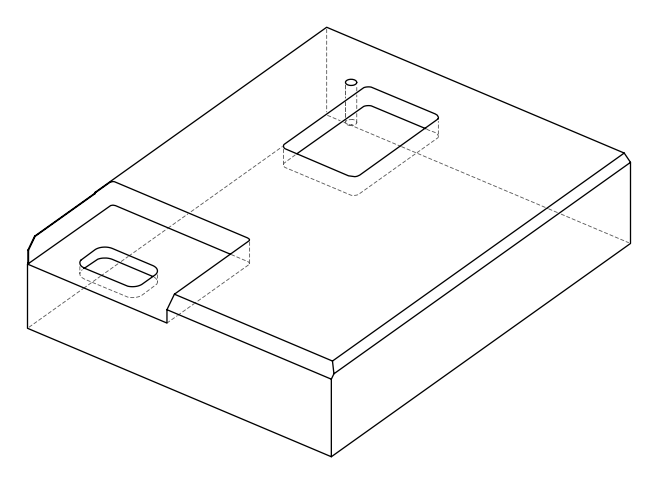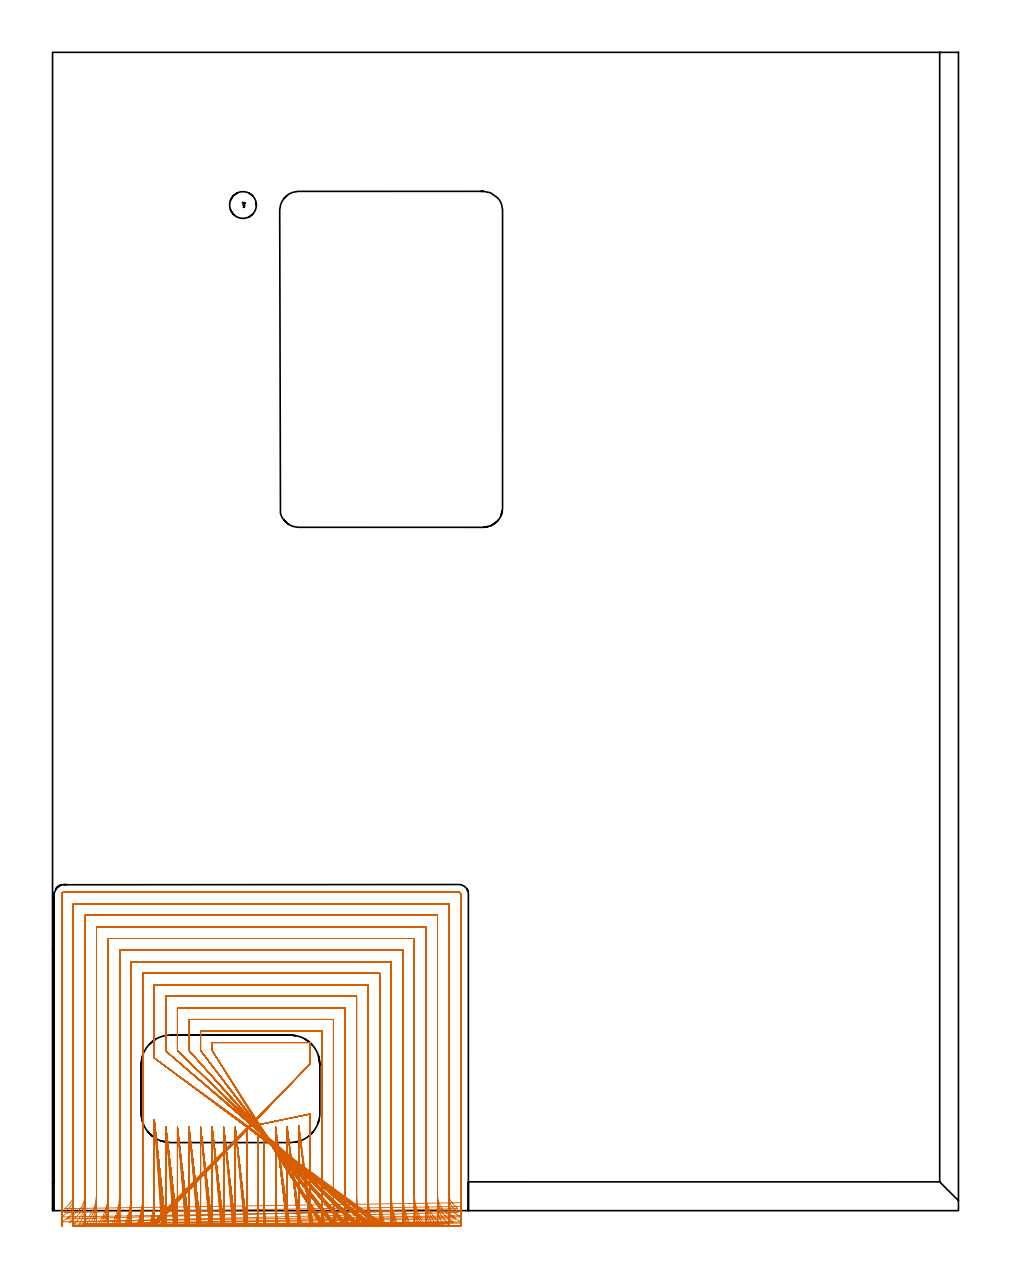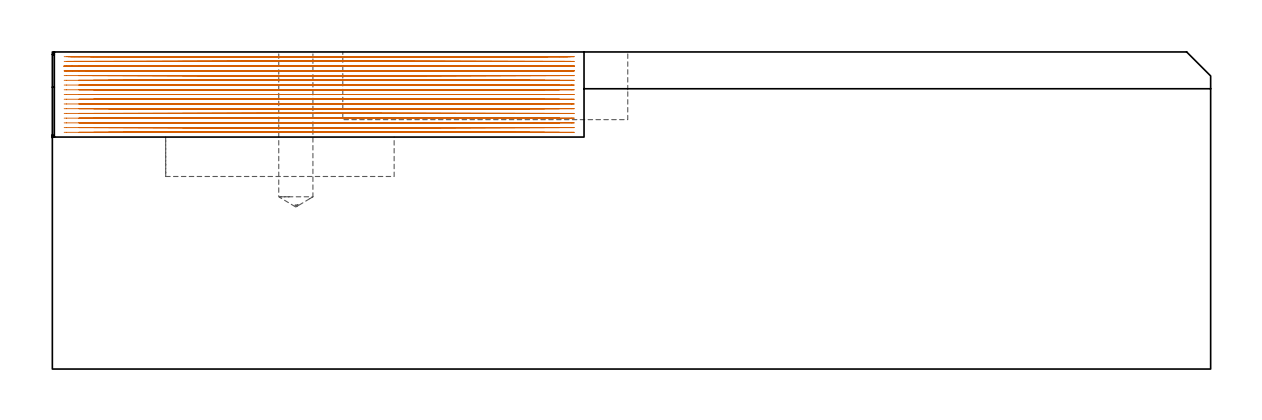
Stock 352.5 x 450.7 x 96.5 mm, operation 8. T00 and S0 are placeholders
(PLAN: 8 operations, 5 tool changes, 295.1 min)
(1 SPOT_DRILL | STEP1POCKET | NXT0321_9005460120000 | 0.03 min | 1 mm3)
(2 DRILL_BLIND_HOLE_INTO_CENTER | STEP1POCKET | UGT0301_217 | 0.2 min | 3812 mm3)
(3 AREA_MILL | FG_CHAMFER_SURFACE | UGT0205_001 | 0.26 min | 433 mm3)
(4 AREA_MILL_1 | FG_CHAMFER_SURFACE_1 | UGT0205_001 | 10.84 min | 11989 mm3)
(5 AREA_MILL_2 | FG_CHAMFER_SURFACE_2 | UGT0205_001 | 6.3 min | 12138 mm3)
(6 MILL_RECTANGULAR_POCKET | POCKET_RECTANGULAR_STRAIGHT | UGT0201_132 | Follow Part, ap 3.5, ae 75% | 13.13 min | 232491 mm3)
(7 MILL_RECTANGULAR_POCKET_1 | POCKET_RECTANGULAR_STRAIGHT_1 | UGT0201_105 | Follow Part, ap 5.5, ae 75% | 2.82 min | 105879 mm3)
(8 MILL_SLOT | SLOT_PARTIAL_RECTANGULAR | NXT0201_008 | Follow Part, ap 1.5, ae 75% | 261.54 min | 456608 mm3)
(TOOL NXT0321_9005460120000 | NC Spot Drill, 142deg, 12mm, Carbide, Uncoated | D12 PA142 FL30 Z2)
(TOOL UGT0301_217 | Twist Drill 10.4 mm | D10.4 PA118 FL82 Z2)
(TOOL UGT0205_001 | Chamfer Mill 20 x 3 x 45 deg. | D20 FL50 Z2)
(TOOL UGT0201_132 | Carbide End Mill 14.0 | D14 FL30 Z4)
(TOOL UGT0201_105 | End Mill 22 mm | D22 FL25 Z2)
(TOOL NXT0201_008 | ENDMILL 6mm [2P460-0600-NA 1630] | D6 FL26 Z6)
(OP 8 MILL_SLOT, part 1 of 2)
G17 G21 G94 G90
T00 M6
G54
G17 G0 G90 X83.196 Y-5.979 S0 M3
G43 Z106.5 H1
Z95.061
G94 G1 X82.84 Y-3. F250.
G2 X82.3 Y6.076 R76.5 F500.
G1 Y29.5
X80.1
Y6.073
G2 X79.56 Y-3. R76.5
G1 X79.204 Y-5.979 F250.
X87.753 Y-5.976
X87.374 Y-3.
G2 X86.8 Y6.076 R72. F500.
G1 Y29.5
Y32.5 F250.
X92.316 Y-5.973 F500.
X91.913 Y-3. F250.
G2 X91.3 Y6.076 R67.5 F500.
G1 Y29.5
Y32.5 F250.
G0 Z106.5
X96.889 Y-5.969
Z95.061
G1 X96.457 Y-3.
G2 X95.8 Y6.076 R63. F500.
G1 Y30.16
Y33.16 F250.
G0 Z106.5
X101.474 Y-5.964
Z95.061
G1 X101.008 Y-3.
G2 X100.3 Y6.076 R58.5 F500.
G1 Y34.609
Y37.609 F250.
X75.6 Y32.5 F500.
Y29.5 F250.
Y6.073 F500.
G2 X75.026 Y-3. R72.
G1 X74.648 Y-5.976 F250.
X71.1 Y32.5 F500.
Y29.5 F250.
Y6.073 F500.
G2 X70.488 Y-3. R67.5
G1 X70.084 Y-5.973 F250.
X66.6 Y32.5 F500.
Y29.5 F250.
Y6.073 F500.
G2 X65.943 Y-3. R63.
G1 X65.511 Y-5.969 F250.
X62.1 Y32.5 F500.
Y29.5 F250.
Y6.073 F500.
G2 X61.392 Y-3. R58.5
G1 X60.927 Y-5.964 F250.
X57.6 Y32.5 F500.
Y29.5 F250.
Y6.073 F500.
G2 X56.832 Y-3. R54.
G1 X56.328 Y-5.957 F250.
X53.1 Y32.5 F500.
Y29.5 F250.
Y6.073 F500.
G2 X52.261 Y-3. R49.5
G1 X51.712 Y-5.949 F250.
X48.6 Y32.5 F500.
Y29.5 F250.
Y6.073 F500.
G2 X47.676 Y-3. R45.
G1 X47.071 Y-5.938 F250.
X44.1 Y32.716 F500.
Y29.716 F250.
Y6.073 F500.
G2 X43.071 Y-3. R40.5
G1 X42.399 Y-5.924 F250.
X39.6 Y35.402 F500.
Y32.402 F250.
Y6.073 F500.
G2 X38.438 Y-3. R36.
G1 X37.682 Y-5.903 F250.
X100.3 Y57.198 F500.
Y60.198 F250.
Y65.4 F500.
X62.1
Y65.3
Y62.3 F250.
X106.072 Y-5.957 F500.
X105.568 Y-3. F250.
G2 X104.8 Y6.076 R54. F500.
G1 Y69.9
X57.6
Y65.3
Y62.3 F250.
X110.689 Y-5.949 F500.
X110.139 Y-3. F250.
G2 X109.3 Y6.076 R49.5 F500.
G1 Y74.4
X53.1
Y65.3
Y62.3 F250.
X115.33 Y-5.938 F500.
X114.725 Y-3. F250.
G2 X113.8 Y6.076 R45. F500.
G1 Y78.9
X48.6
Y65.3
Y62.3 F250.
X120.002 Y-5.924 F500.
X119.33 Y-3. F250.
G2 X118.3 Y6.076 R40.5 F500.
G1 Y83.4
X44.1
Y65.08
Y62.08 F250.
X124.719 Y-5.903 F500.
X123.963 Y-3. F250.
G2 X122.8 Y6.076 R36. F500.
G1 Y87.9
X39.6
Y62.379
Y59.379 F250.
X129.5 Y-5.873 F500.
X128.636 Y-3. F250.
G2 X127.3 Y6.076 R31.5 F500.
G1 Y92.4
X35.1
Y6.073
G2 X33.765 Y-3. R31.5
G1 X32.901 Y-5.873 F250.
X134.38 Y-5.825
X133.371 Y-3.
G2 X131.8 Y6.076 R27. F500.
G1 Y96.9
X30.6
Y6.073
G2 X29.03 Y-3. R27.
G1 X28.022 Y-5.826 F250.
X139.422 Y-5.745
X138.212 Y-3.
G2 X136.3 Y6.076 R22.5 F500.
G1 Y101.4
X26.1
Y6.073
G2 X24.19 Y-3. R22.5
G1 X22.98 Y-5.745 F250.
X144.769 Y-5.591
X143.256 Y-3.
G2 X140.8 Y6.076 R18. F500.
G1 Y105.9
X21.6
Y6.073
G2 X19.146 Y-3. R18.
G1 X17.634 Y-5.591 F250.
X150.823 Y-5.221
X148.806 Y-3.
G2 X145.3 Y6.076 R13.5 F500.
G1 Y110.4
X17.1
Y6.073
G2 X13.597 Y-3. R13.5
G1 X11.581 Y-5.222 F250.
X156.847 Y-3.207
X154.257 Y-1.693
G2 X149.8 Y6.076 R9. F500.
G1 Y114.9
X12.6
Y6.073
G2 X8.145 Y-1.696 R9.
G1 X5.555 Y-3.211 F250.
X157.667 Y0.788 F500.
X155.575 Y2.938 F250.
G2 X154.3 Y6.076 R4.5 F500.
G1 Y119.4
X8.1
Y6.073
G2 X6.832 Y2.941 R4.5
G1 X4.744 Y0.787 F250.
X158.8 Y3.076 F500.
Y6.076 F250.
Y123.2 F500.
G3 X158.1 Y123.9 R0.7
G1 X4.3
G3 X3.6 Y123.2 R0.7
G1 Y6.073
Y3.073 F250.
G0 Z106.5
X82.979 Y-5.985
Z93.622
G1 X82.68 Y-3.
G2 X82.3 Y4.617 R76.5 F500.
G1 Y29.5
X80.1
Y4.611
G2 X79.72 Y-3. R76.5
G1 X79.422 Y-5.985 F250.
X87.521 Y-5.983
X87.204 Y-3.
G2 X86.8 Y4.617 R72. F500.
G1 Y29.5
Y32.5 F250.
X92.07 Y-5.981 F500.
X91.731 Y-3. F250.
G2 X91.3 Y4.617 R67.5 F500.
G1 Y29.5
Y32.5 F250.
X96.625 Y-5.978 F500.
X96.262 Y-3. F250.
G2 X95.8 Y4.617 R63. F500.
G1 Y30.16
Y33.16 F250.
X101.189 Y-5.974 F500.
X100.798 Y-3. F250.
G2 X100.3 Y4.617 R58.5 F500.
G1 Y34.609
Y37.609 F250.
X75.6 Y32.5 F500.
Y29.5 F250.
Y4.611 F500.
G2 X75.197 Y-3. R72.
G1 X74.88 Y-5.983 F250.
X71.1 Y32.5 F500.
Y29.5 F250.
Y4.611 F500.
G2 X70.67 Y-3. R67.5
G1 X70.331 Y-5.981 F250.
X66.6 Y32.5 F500.
Y29.5 F250.
Y4.611 F500.
G2 X66.139 Y-3. R63.
G1 X65.776 Y-5.978 F250.
X62.1 Y32.5 F500.
Y29.5 F250.
Y4.611 F500.
G2 X61.603 Y-3. R58.5
G1 X61.213 Y-5.975 F250.
X57.6 Y32.5 F500.
Y29.5 F250.
Y4.611 F500.
G2 X57.061 Y-3. R54.
G1 X56.638 Y-5.97 F250.
X53.1 Y32.5 F500.
Y29.5 F250.
Y4.611 F500.
G2 X52.511 Y-3. R49.5
G1 X52.05 Y-5.964 F250.
X48.6 Y32.5 F500.
Y29.5 F250.
Y4.611 F500.
G2 X47.952 Y-3. R45.
G1 X47.444 Y-5.957 F250.
X44.1 Y32.716 F500.
Y29.716 F250.
Y4.611 F500.
G2 X43.378 Y-3. R40.5
G1 X42.815 Y-5.947 F250.
X39.6 Y35.402 F500.
Y32.402 F250.
Y4.611 F500.
G2 X38.786 Y-3. R36.
G1 X38.152 Y-5.932 F250.
X100.3 Y57.198 F500.
Y60.198 F250.
Y65.4 F500.
X62.1
Y65.3
Y62.3 F250.
X105.763 Y-5.97 F500.
X105.34 Y-3. F250.
G2 X104.8 Y4.617 R54. F500.
G1 Y69.9
X57.6
Y65.3
Y62.3 F250.
X110.351 Y-5.964 F500.
X109.89 Y-3. F250.
G2 X109.3 Y4.617 R49.5 F500.
G1 Y74.4
X53.1
Y65.3
Y62.3 F250.
X114.957 Y-5.957 F500.
X114.449 Y-3. F250.
G2 X113.8 Y4.617 R45. F500.
G1 Y78.9
X48.6
Y65.3
Y62.3 F250.
X119.587 Y-5.946 F500.
X119.023 Y-3. F250.
G2 X118.3 Y4.617 R40.5 F500.
G1 Y83.4
X44.1
Y65.08
Y62.08 F250.
X124.25 Y-5.932 F500.
X123.615 Y-3. F250.
G2 X122.8 Y4.617 R36. F500.
G1 Y87.9
X39.6
Y62.378
Y59.378 F250.
X128.96 Y-5.911 F500.
X128.235 Y-3. F250.
G2 X127.3 Y4.617 R31.5 F500.
G1 Y92.4
X35.1
Y4.611
G2 X34.167 Y-3. R31.5
G1 X33.442 Y-5.911 F250.
X133.743 Y-5.878
X132.897 Y-3.
G2 X131.8 Y4.617 R27. F500.
G1 Y96.9
X30.6
Y4.611
G2 X29.505 Y-3. R27.
G1 X28.66 Y-5.878 F250.
X138.644 Y-5.823
X137.629 Y-3.
G2 X136.3 Y4.617 R22.5 F500.
G1 Y101.4
X26.1
Y4.611
G2 X24.774 Y-3. R22.5
G1 X23.759 Y-5.823 F250.
X143.761 Y-5.718
X142.491 Y-3.
G2 X140.8 Y4.617 R18. F500.
G1 Y105.9
X21.6
Y4.611
G2 X19.912 Y-3. R18.
G1 X18.643 Y-5.719 F250.
X149.347 Y-5.477
X147.654 Y-3.
G2 X145.3 Y4.617 R13.5 F500.
G1 Y110.4
X17.1
Y4.611
G2 X14.75 Y-3. R13.5
G1 X13.059 Y-5.478 F250.
X155.907 Y-4.418
X153.486 Y-2.646
G2 X149.8 Y4.617 R9. F500.
G1 Y114.9
X12.6
Y4.611
G2 X8.923 Y-2.647 R9.
G1 X6.504 Y-4.421 F250.
X157.827 Y-0.703 F500.
X155.671 Y1.383 F250.
G2 X154.3 Y4.617 R4.5 F500.
G1 Y119.4
X8.1
Y4.611
G2 X6.726 Y1.373 R4.5
G1 X4.568 Y-0.71 F250.
X158.8 Y1.617 F500.
Y4.617 F250.
Y123.2 F500.
G3 X158.1 Y123.9 R0.7
G1 X4.3
G3 X3.6 Y123.2 R0.7
G1 Y4.611
Y1.611 F250.
G0 Z106.5
X82.767 Y-5.991
Z92.183
G1 X82.533 Y-3.
G2 X82.3 Y2.963 R76.5 F500.
G1 Y29.5
X80.1
Y2.958
G2 X79.868 Y-3. R76.5
G1 X79.634 Y-5.991 F250.
X87.296 Y-5.99
X87.047 Y-3.
G2 X86.8 Y2.963 R72. F500.
G1 Y29.5
Y32.5 F250.
X91.829 Y-5.988 F500.
X91.564 Y-3. F250.
G2 X91.3 Y2.963 R67.5 F500.
G1 Y29.5
Y32.5 F250.
X96.367 Y-5.987 F500.
X96.083 Y-3. F250.
G2 X95.8 Y2.963 R63. F500.
G1 Y30.16
Y33.16 F250.
X100.91 Y-5.984 F500.
X100.605 Y-3. F250.
G2 X100.3 Y2.963 R58.5 F500.
G1 Y34.609
Y37.609 F250.
X75.6 Y32.5 F500.
Y29.5 F250.
Y2.958 F500.
G2 X75.353 Y-3. R72.
G1 X75.105 Y-5.99 F250.
X71.1 Y32.5 F500.
Y29.5 F250.
Y2.958 F500.
G2 X70.837 Y-3. R67.5
G1 X70.572 Y-5.988 F250.
X66.6 Y32.5 F500.
Y29.5 F250.
Y2.958 F500.
G2 X66.318 Y-3. R63.
G1 X66.034 Y-5.987 F250.
X62.1 Y32.5 F500.
Y29.5 F250.
Y2.958 F500.
G2 X61.796 Y-3. R58.5
G1 X61.49 Y-5.984 F250.
X57.6 Y32.5 F500.
Y29.5 F250.
Y2.958 F500.
G2 X57.27 Y-3. R54.
G1 X56.939 Y-5.982 F250.
X53.1 Y32.5 F500.
Y29.5 F250.
Y2.958 F500.
G2 X52.74 Y-3. R49.5
G1 X52.379 Y-5.978 F250.
X48.6 Y32.5 F500.
Y29.5 F250.
Y2.958 F500.
G2 X48.204 Y-3. R45.
G1 X47.807 Y-5.974 F250.
X44.1 Y32.716 F500.
Y29.716 F250.
Y2.958 F500.
G2 X43.659 Y-3. R40.5
G1 X43.218 Y-5.967 F250.
X39.6 Y35.402 F500.
Y32.402 F250.
Y2.958 F500.
G2 X39.104 Y-3. R36.
G1 X38.607 Y-5.959 F250.
X100.3 Y57.198 F500.
Y60.198 F250.
Y65.4 F500.
X62.1
Y65.3
Y62.3 F250.
X105.461 Y-5.982 F500.
X105.13 Y-3. F250.
G2 X104.8 Y2.963 R54. F500.
G1 Y69.9
X57.6
Y65.3
Y62.3 F250.
X110.022 Y-5.978 F500.
X109.66 Y-3. F250.
G2 X109.3 Y2.963 R49.5 F500.
G1 Y74.4
X53.1
Y65.3
Y62.3 F250.
X114.594 Y-5.974 F500.
X114.197 Y-3. F250.
G2 X113.8 Y2.963 R45. F500.
G1 Y78.9
X48.6
Y65.3
Y62.3 F250.
X119.183 Y-5.967 F500.
X118.741 Y-3. F250.
G2 X118.3 Y2.963 R40.5 F500.
G1 Y83.4
X44.1
Y65.08
Y62.08 F250.
X123.794 Y-5.959 F500.
X123.297 Y-3. F250.
G2 X122.8 Y2.963 R36. F500.
G1 Y87.9
X39.6
Y62.378
Y59.378 F250.
X128.437 Y-5.946 F500.
X127.869 Y-3. F250.
G2 X127.3 Y2.963 R31.5 F500.
G1 Y92.4
X35.1
Y2.958
G2 X34.531 Y-3. R31.5
G1 X33.964 Y-5.946 F250.
X133.129 Y-5.926
X132.467 Y-3.
G2 X131.8 Y2.963 R27. F500.
G1 Y96.9
X30.6
Y2.958
G2 X29.935 Y-3. R27.
G1 X29.273 Y-5.926 F250.
X137.899 Y-5.893
X137.104 Y-3.
G2 X136.3 Y2.963 R22.5 F500.
G1 Y101.4
X26.1
Y2.958
G2 X25.297 Y-3. R22.5
G1 X24.503 Y-5.893 F250.
X142.81 Y-5.831
X141.816 Y-3.
G2 X140.8 Y2.963 R18. F500.
G1 Y105.9
X21.6
Y2.958
G2 X20.585 Y-3. R18.
G1 X19.593 Y-5.831 F250.
X148.013 Y-5.692
X146.688 Y-3.
G2 X145.3 Y2.963 R13.5 F500.
G1 Y110.4
X17.1
Y2.958
G2 X15.714 Y-3. R13.5
G1 X14.39 Y-5.692 F250.
X154.046 Y-5.247
X152.059 Y-3.
G2 X149.8 Y2.963 R9. F500.
G1 Y114.9
X12.6
Y2.958
G2 X10.346 Y-3. R9.
G1 X8.36 Y-5.249 F250.
X158.945 Y-2.444 F500.
X156.405 Y-0.847 F250.
G2 X154.3 Y2.963 R4.5 F500.
G1 Y119.4
X8.1
Y2.958
G2 X5.995 Y-0.852 R4.5
G1 X3.455 Y-2.449 F250.
X158.8 Y-0.037 F500.
Y2.963 F250.
Y123.2 F500.
G3 X158.1 Y123.9 R0.7
G1 X4.3
G3 X3.6 Y123.2 R0.7
G1 Y2.958
Y-0.042 F250.
G0 Z106.5
X82.564 Y-5.996
Z90.744
G1 X82.406 Y-3.
G2 X82.3 Y1.029 R76.5 F500.
G1 Y29.5
X80.1
Y1.035
G2 X79.994 Y-3. R76.5
G1 X79.835 Y-5.996 F250.
X87.081 Y-5.995
X86.913 Y-3.
G2 X86.8 Y1.029 R72. F500.
G1 Y29.5
Y32.5 F250.
X91.599 Y-5.995 F500.
X91.42 Y-3. F250.
G2 X91.3 Y1.029 R67.5 F500.
G1 Y29.5
Y32.5 F250.
X96.121 Y-5.994 F500.
X95.929 Y-3. F250.
G2 X95.8 Y1.029 R63. F500.
G1 Y30.16
Y33.16 F250.
X100.646 Y-5.993 F500.
X100.439 Y-3. F250.
G2 X100.3 Y1.029 R58.5 F500.
G1 Y34.609
Y37.609 F250.
X75.6 Y32.5 F500.
Y29.5 F250.
Y1.035 F500.
G2 X75.487 Y-3. R72.
G1 X75.319 Y-5.995 F250.
X71.1 Y32.5 F500.
Y29.5 F250.
Y1.035 F500.
G2 X70.979 Y-3. R67.5
G1 X70.8 Y-5.995 F250.
X66.6 Y32.5 F500.
Y29.5 F250.
Y1.035 F500.
G2 X66.471 Y-3. R63.
G1 X66.279 Y-5.994 F250.
X62.1 Y32.5 F500.
Y29.5 F250.
Y1.035 F500.
G2 X61.961 Y-3. R58.5
G1 X61.754 Y-5.993 F250.
X57.6 Y32.5 F500.
Y29.5 F250.
Y1.035 F500.
G2 X57.449 Y-3. R54.
G1 X57.225 Y-5.992 F250.
X53.1 Y32.5 F500.
Y29.5 F250.
Y1.035 F500.
G2 X52.935 Y-3. R49.5
G1 X52.691 Y-5.99 F250.
X48.6 Y32.5 F500.
Y29.5 F250.
Y1.035 F500.
G2 X48.419 Y-3. R45.
G1 X48.15 Y-5.988 F250.
X44.1 Y32.716 F500.
Y29.716 F250.
Y1.035 F500.
G2 X43.899 Y-3. R40.5
G1 X43.6 Y-5.985 F250.
X39.6 Y35.402 F500.
Y32.402 F250.
Y1.035 F500.
G2 X39.373 Y-3. R36.
G1 X39.037 Y-5.981 F250.
X100.3 Y57.198 F500.
Y60.198 F250.
Y65.4 F500.
X62.1
Y65.3
Y62.3 F250.
X105.174 Y-5.992 F500.
X104.951 Y-3. F250.
G2 X104.8 Y1.029 R54. F500.
G1 Y69.9
X57.6
Y65.3
Y62.3 F250.
X109.708 Y-5.99 F500.
X109.464 Y-3. F250.
G2 X109.3 Y1.029 R49.5 F500.
G1 Y74.4
X53.1
Y65.3
Y62.3 F250.
X114.249 Y-5.988 F500.
X113.981 Y-3. F250.
G2 X113.8 Y1.029 R45. F500.
G1 Y78.9
X48.6
Y65.3
Y62.3 F250.
X118.799 Y-5.985 F500.
X118.501 Y-3. F250.
G2 X118.3 Y1.029 R40.5 F500.
G1 Y83.4
X44.1
Y65.08
Y62.08 F250.
X123.362 Y-5.981 F500.
X123.026 Y-3. F250.
G2 X122.8 Y1.029 R36. F500.
G1 Y87.9
X39.6
Y62.379
Y59.379 F250.
X127.943 Y-5.975 F500.
X127.559 Y-3. F250.
G2 X127.3 Y1.029 R31.5 F500.
G1 Y92.4
X35.1
Y1.035
G2 X34.841 Y-3. R31.5
G1 X34.456 Y-5.975 F250.
X132.55 Y-5.966
X132.102 Y-3.
G2 X131.8 Y1.029 R27. F500.
G1 Y96.9
X30.6
Y1.035
G2 X30.297 Y-3. R27.
G1 X29.849 Y-5.966 F250.
X137.201 Y-5.952
X136.664 Y-3.
G2 X136.3 Y1.029 R22.5 F500.
G1 Y101.4
X26.1
Y1.035
G2 X25.735 Y-3. R22.5
G1 X25.197 Y-5.951 F250.
X141.928 Y-5.924
X141.257 Y-3.
G2 X140.8 Y1.029 R18. F500.
G1 Y105.9
X21.6
Y1.035
G2 X21.142 Y-3. R18.
G1 X20.469 Y-5.924 F250.
X146.811 Y-5.863
X145.915 Y-3.
G2 X145.3 Y1.029 R13.5 F500.
G1 Y110.4
X17.1
Y1.035
G2 X16.483 Y-3. R13.5
G1 X15.586 Y-5.863 F250.
X152.095 Y-5.683
X150.752 Y-3.
G2 X149.8 Y1.029 R9. F500.
G1 Y114.9
X12.6
Y1.035
G2 X11.645 Y-3. R9.
G1 X10.3 Y-5.682 F250.
X158.779 Y-4.379
X156.289 Y-2.705
G2 X154.3 Y1.029 R4.5 F500.
G1 Y119.4
X8.1
Y1.035
G2 X6.108 Y-2.702 R4.5
G1 X3.616 Y-4.373 F250.
X158.8 Y-1.971 F500.
Y1.029 F250.
Y123.2 F500.
G3 X158.1 Y123.9 R0.7
G1 X4.3
G3 X3.6 Y123.2 R0.7
G1 Y1.035
Y-1.965 F250.
G0 Z106.5
X82.353 Y-6.
Z89.305
G1 X82.308 Y-3.
G2 X82.3 Y-1.868 R76.5 F500.
G1 Y29.5
X80.1
Y-1.865
G2 X80.092 Y-3. R76.5
G1 X80.047 Y-6. F250.
X86.856
X86.809 Y-3.
G2 X86.8 Y-1.868 R72. F500.
G1 Y29.5
Y32.5 F250.
X91.36 Y-6. F500.
X91.309 Y-3. F250.
G2 X91.3 Y-1.868 R67.5 F500.
G1 Y29.5
Y32.5 F250.
X95.864 Y-6. F500.
X95.81 Y-3. F250.
G2 X95.8 Y-1.868 R63. F500.
G1 Y30.16
Y33.16 F250.
X100.369 Y-5.999 F500.
X100.311 Y-3. F250.
G2 X100.3 Y-1.868 R58.5 F500.
G1 Y34.609
Y37.609 F250.
X75.6 Y32.5 F500.
Y29.5 F250.
Y-1.865 F500.
G2 X75.591 Y-3. R72.
G1 X75.544 Y-6. F250.
X71.1 Y32.5 F500.
Y29.5 F250.
Y-1.865 F500.
G2 X71.09 Y-3. R67.5
G1 X71.04 Y-6. F250.
X66.6 Y32.5 F500.
Y29.5 F250.
Y-1.865 F500.
G2 X66.59 Y-3. R63.
G1 X66.536 Y-6. F250.
X62.1 Y32.5 F500.
Y29.5 F250.
Y-1.865 F500.
G2 X62.089 Y-3. R58.5
G1 X62.031 Y-5.999 F250.
X57.6 Y32.5 F500.
Y29.5 F250.
Y-1.865 F500.
G2 X57.588 Y-3. R54.
G1 X57.525 Y-5.999 F250.
X53.1 Y32.5 F500.
Y29.5 F250.
Y-1.865 F500.
G2 X53.087 Y-3. R49.5
G1 X53.018 Y-5.999 F250.
X48.6 Y32.5 F500.
Y29.5 F250.
Y-1.865 F500.
G2 X48.586 Y-3. R45.
G1 X48.51 Y-5.999 F250.
X44.1 Y32.716 F500.
Y29.716 F250.
Y-1.865 F500.
G2 X44.084 Y-3. R40.5
G1 X44. Y-5.999 F250.
X39.6 Y35.402 F500.
Y32.402 F250.
Y-1.865 F500.
G2 X39.582 Y-3. R36.
G1 X39.488 Y-5.999 F250.
X100.3 Y57.198 F500.
Y60.198 F250.
Y65.4 F500.
X62.1
Y65.3
Y62.3 F250.
X104.875 Y-5.999 F500.
X104.812 Y-3. F250.
G2 X104.8 Y-1.868 R54. F500.
G1 Y69.9
X57.6
Y65.3
Y62.3 F250.
X109.382 Y-5.999 F500.
X109.313 Y-3. F250.
G2 X109.3 Y-1.868 R49.5 F500.
G1 Y74.4
X53.1
Y65.3
Y62.3 F250.
X113.89 Y-5.999 F500.
X113.814 Y-3. F250.
G2 X113.8 Y-1.868 R45. F500.
G1 Y78.9
X48.6
Y65.3
Y62.3 F250.
X118.4 Y-5.999 F500.
X118.316 Y-3. F250.
G2 X118.3 Y-1.868 R40.5 F500.
G1 Y83.4
X44.1
Y65.08
Y62.08 F250.
X122.912 Y-5.999 F500.
X122.818 Y-3. F250.
G2 X122.8 Y-1.868 R36. F500.
G1 Y87.9
X39.6
Y62.379
Y59.379 F250.
X127.428 Y-5.998 F500.
X127.32 Y-3. F250.
G2 X127.3 Y-1.868 R31.5 F500.
G1 Y92.4
X35.1
Y-1.865
G2 X35.08 Y-3. R31.5
G1 X34.971 Y-5.998 F250.
X131.949 Y-5.997
X131.824 Y-3.
G2 X131.8 Y-1.868 R27. F500.
G1 Y96.9
X30.6
Y-1.865
G2 X30.576 Y-3. R27.
G1 X30.45 Y-5.997 F250.
X136.479 Y-5.996
X136.328 Y-3.
G2 X136.3 Y-1.868 R22.5 F500.
G1 Y101.4
X26.1
Y-1.865
G2 X26.071 Y-3. R22.5
G1 X25.92 Y-5.996 F250.
X141.024 Y-5.994
X140.836 Y-3.
G2 X140.8 Y-1.868 R18. F500.
G1 Y105.9
X21.6
Y-1.865
G2 X21.564 Y-3. R18.
G1 X21.375 Y-5.994 F250.
X145.599 Y-5.989
X145.348 Y-3.
G2 X145.3 Y-1.868 R13.5 F500.
G1 Y110.4
X17.1
Y-1.865
G2 X17.052 Y-3. R13.5
G1 X16.8 Y-5.989 F250.
X150.249 Y-5.976
X149.871 Y-3.
G2 X149.8 Y-1.868 R9. F500.
G1 Y114.9
X12.6
Y-1.865
G2 X12.528 Y-3. R9.
G1 X12.15 Y-5.976 F250.
X154.445 Y-6.
Y-3.
G2 X154.3 Y-1.868 R4.5 F500.
G1 Y119.4
X8.1
Y-1.865
G2 X7.954 Y-3. R4.5
G1 Y-6. F250.
X158.8 Y-4.868
Y-1.868
Y123.2 F500.
G3 X158.1 Y123.9 R0.7
G1 X4.3
G3 X3.6 Y123.2 R0.7
G1 Y-1.865
Y-4.865 F250.
G0 X82.305 Y-6. Z87.867
G1 X82.3 Y-3.
Y-2.883 F500.
Y29.5
X80.1
Y-2.883
Y-3.
X80.095 Y-6. F250.
X86.805
X86.8 Y-3.
Y-2.883 F500.
Y29.5
Y32.5 F250.
X91.305 Y-6. F500.
X91.3 Y-3. F250.
Y-2.883 F500.
Y29.5
Y32.5 F250.
X95.806 Y-6. F500.
X95.8 Y-3. F250.
Y-2.883 F500.
Y30.16
Y33.16 F250.
X100.306 Y-6. F500.
X100.3 Y-3. F250.
Y-2.883 F500.
Y34.609
Y37.609 F250.
X75.6 Y32.5 F500.
Y29.5 F250.
Y-2.883 F500.
Y-3.
X75.595 Y-6. F250.
X71.1 Y32.5 F500.
Y29.5 F250.
Y-2.883 F500.
Y-3.
X71.095 Y-6. F250.
X66.6 Y32.5 F500.
Y29.5 F250.
Y-2.883 F500.
Y-3.
X66.594 Y-6. F250.
X62.1 Y32.5 F500.
Y29.5 F250.
Y-2.883 F500.
Y-3.
X62.094 Y-6. F250.
X57.6 Y32.5 F500.
Y29.5 F250.
Y-2.883 F500.
Y-3.
X57.593 Y-6. F250.
X53.1 Y32.5 F500.
Y29.5 F250.
Y-2.883 F500.
Y-3.
X53.093 Y-6. F250.
X48.6 Y32.5 F500.
Y29.5 F250.
Y-2.883 F500.
Y-3.
X48.592 Y-6. F250.
X44.1 Y32.716 F500.
Y29.716 F250.
Y-2.883 F500.
Y-3.
X44.091 Y-6. F250.
X39.6 Y35.402 F500.
Y32.402 F250.
Y-2.883 F500.
Y-3.
X39.59 Y-6. F250.
X100.3 Y57.198 F500.
Y60.198 F250.
Y65.4 F500.
X62.1
Y65.3
Y62.3 F250.
X104.807 Y-6. F500.
X104.8 Y-3. F250.
Y-2.883 F500.
Y69.9
X57.6
Y65.3
Y62.3 F250.
X109.307 Y-6. F500.
X109.3 Y-3. F250.
Y-2.883 F500.
Y74.4
X53.1
Y65.3
Y62.3 F250.
X113.808 Y-6. F500.
X113.8 Y-3. F250.
Y-2.883 F500.
Y78.9
X48.6
Y65.3
Y62.3 F250.
X118.309 Y-6. F500.
X118.3 Y-3. F250.
Y-2.883 F500.
Y83.4
X44.1
Y65.08
Y62.08 F250.
X122.81 Y-6. F500.
X122.8 Y-3. F250.
Y-2.883 F500.
Y87.9
X39.6
Y62.379
Y59.379 F250.
X127.311 Y-6. F500.
X127.3 Y-3. F250.
Y-2.883 F500.
Y92.4
X35.1
Y-2.883
Y-3.
X35.089 Y-6. F250.
X131.813
X131.8 Y-3.
Y-2.883 F500.
Y96.9
X30.6
Y-2.883
Y-3.
X30.587 Y-6. F250.
X136.316
X136.3 Y-3.
Y-2.883 F500.
Y101.4
X26.1
Y-2.883
Y-3.
X26.084 Y-6. F250.
X140.82
X140.8 Y-3.
Y-2.883 F500.
Y105.9
X21.6
Y-2.883
Y-3.
X21.58 Y-6. F250.
X145.327
X145.301 Y-3.
X145.3 Y-2.883 F500.
Y110.4
X17.1
Y-2.883
X17.099 Y-3.
X17.074 Y-6. F250.
X149.84
X149.801 Y-3.
X149.8 Y-2.883 F500.
Y114.9
X12.6
Y-2.883
X12.599 Y-3.
X12.56 Y-6. F250.
X154.38 Y-5.999
X154.302 Y-3.
X154.3 Y-2.883 F500.
Y119.4
X8.1
Y-2.883
X8.098 Y-3.
X8.021 Y-5.999 F250.
X158.8 Y-5.883
Y-2.883
Y123.2 F500.
G3 X158.1 Y123.9 R0.7
G1 X4.3
G3 X3.6 Y123.2 R0.7
G1 Y-2.883
Y-5.883 F250.
G0 X82.3 Y-6. Z86.428
G1 Y-3.
Y29.5 F500.
X80.1
Y-3.
Y-6. F250.
X86.8
Y-3.
Y29.5 F500.
Y32.5 F250.
X91.3 Y-6. F500.
Y-3. F250.
Y29.5 F500.
Y32.5 F250.
X95.8 Y-6. F500.
Y-3. F250.
Y30.16 F500.
Y33.16 F250.
X100.3 Y-6. F500.
Y-3. F250.
Y34.609 F500.
Y37.609 F250.
X75.6 Y32.5 F500.
Y29.5 F250.
Y-3. F500.
Y-6. F250.
X71.1 Y32.5 F500.
Y29.5 F250.
Y-3. F500.
Y-6. F250.
X66.6 Y32.5 F500.
Y29.5 F250.
Y-3. F500.
Y-6. F250.
X62.1 Y32.5 F500.
Y29.5 F250.
Y-3. F500.
Y-6. F250.
X57.6 Y32.5 F500.
Y29.5 F250.
Y-3. F500.
Y-6. F250.
X53.1 Y32.5 F500.
Y29.5 F250.
Y-3. F500.
Y-6. F250.
X48.6 Y32.5 F500.
Y29.5 F250.
Y-3. F500.
Y-6. F250.
X44.1 Y32.716 F500.
Y29.716 F250.
Y-3. F500.
Y-6. F250.
X39.6 Y35.402 F500.
Y32.402 F250.
Y-3. F500.
Y-6. F250.
X100.3 Y57.192 F500.
Y60.192 F250.
Y65.4 F500.
X62.1
Y65.3
Y62.3 F250.
X104.8 Y-6. F500.
Y-3. F250.
Y69.9 F500.
X57.6
Y65.3
Y62.3 F250.
X109.3 Y-6. F500.
Y-3. F250.
Y74.4 F500.
X53.1
Y65.3
Y62.3 F250.
X113.8 Y-6. F500.
Y-3. F250.
Y78.9 F500.
X48.6
Y65.3
Y62.3 F250.
X118.3 Y-6. F500.
Y-3. F250.
Y83.4 F500.
X44.1
Y65.08
Y62.08 F250.
X122.8 Y-6. F500.
Y-3. F250.
Y87.9 F500.
X39.6
Y62.379
Y59.379 F250.
X127.3 Y-6. F500.
Y-3. F250.
Y92.4 F500.
X35.1
Y-3.
Y-6. F250.
X131.8
Y-3.
Y96.9 F500.
X30.6
Y-3.
Y-6. F250.
X136.3
Y-3.
Y101.4 F500.
X26.1
Y-3.
Y-6. F250.
X140.8
Y-3.
Y105.9 F500.
X21.6
Y-3.
Y-6. F250.
X145.3
Y-3.
Y110.4 F500.
X17.1
Y-3.
Y-6. F250.
X149.8
Y-3.
Y114.9 F500.
X12.6
Y-3.
Y-6. F250.
X154.3
Y-3.
Y119.4 F500.
X8.1
Y-3.
Y-6. F250.
X158.8
Y-3.
Y123.2 F500.
G3 X158.1 Y123.9 R0.7
G1 X4.3
G3 X3.6 Y123.2 R0.7
G1 Y-3.
Y-6. F250.
G0 X82.3 Z84.989
G1 Y-3.
Y29.5 F500.
X80.1
Y-3.
Y-6. F250.
X86.8
Y-3.
Y29.5 F500.
Y32.5 F250.
X91.3 Y-6. F500.
Y-3. F250.
Y29.5 F500.
Y32.5 F250.
X95.8 Y-6. F500.
Y-3. F250.
Y30.16 F500.
Y33.16 F250.
X100.3 Y-6. F500.
Y-3. F250.
Y34.609 F500.
Y37.609 F250.
X75.6 Y32.5 F500.
Y29.5 F250.
Y-3. F500.
Y-6. F250.
X71.1 Y32.5 F500.
Y29.5 F250.
Y-3. F500.
Y-6. F250.
X66.6 Y32.5 F500.
Y29.5 F250.
Y-3. F500.
Y-6. F250.
X62.1 Y32.5 F500.
Y29.5 F250.
Y-3. F500.
Y-6. F250.
X57.6 Y32.5 F500.
Y29.5 F250.
Y-3. F500.
Y-6. F250.
X53.1 Y32.5 F500.
Y29.5 F250.
Y-3. F500.
Y-6. F250.
X48.6 Y32.5 F500.
Y29.5 F250.
Y-3. F500.
Y-6. F250.
X44.1 Y32.716 F500.
Y29.716 F250.
Y-3. F500.
Y-6. F250.
X39.6 Y35.402 F500.
Y32.402 F250.
Y-3. F500.
Y-6. F250.
X100.3 Y57.192 F500.
Y60.192 F250.
Y65.4 F500.
X62.1
Y65.3
Y62.3 F250.
X104.8 Y-6. F500.
Y-3. F250.
Y69.9 F500.
X57.6
Y65.3
Y62.3 F250.
X109.3 Y-6. F500.
Y-3. F250.
Y74.4 F500.
X53.1
Y65.3
Y62.3 F250.
X113.8 Y-6. F500.
Y-3. F250.
Y78.9 F500.
X48.6
Y65.3
Y62.3 F250.
X118.3 Y-6. F500.
Y-3. F250.
Y83.4 F500.
X44.1
Y65.08
Y62.08 F250.
X122.8 Y-6. F500.
Y-3. F250.
Y87.9 F500.
X39.6
Y62.379
Y59.379 F250.
X127.3 Y-6. F500.
Y-3. F250.
Y92.4 F500.
X35.1
Y-3.
Y-6. F250.
X131.8
Y-3.
Y96.9 F500.
X30.6
Y-3.
Y-6. F250.
X136.3
Y-3.
Y101.4 F500.
X26.1
Y-3.
Y-6. F250.
X140.8
Y-3.
Y105.9 F500.
X21.6
Y-3.
Y-6. F250.
X145.3
Y-3.
Y110.4 F500.
X17.1
Y-3.
Y-6. F250.
X149.8
Y-3.
Y114.9 F500.
X12.6
Y-3.
Y-6. F250.
X154.3
Y-3.
Y119.4 F500.
X8.1
Y-3.
Y-6. F250.
X158.8
Y-3.
Y123.2 F500.
G3 X158.1 Y123.9 R0.7
G1 X4.3
G3 X3.6 Y123.2 R0.7
G1 Y-3.
Y-6. F250.
G0 X82.3 Z83.55
G1 Y-3.
Y29.5 F500.
X80.1
Y-3.
Y-6. F250.
X86.8
Y-3.
Y29.5 F500.
Y32.5 F250.
X91.3 Y-6. F500.
Y-3. F250.
Y29.5 F500.
Y32.5 F250.
X95.8 Y-6. F500.
Y-3. F250.
Y30.16 F500.
Y33.16 F250.
X100.3 Y-6. F500.
Y-3. F250.
Y34.609 F500.
Y37.609 F250.
X75.6 Y32.5 F500.
Y29.5 F250.
Y-3. F500.
Y-6. F250.
X71.1 Y32.5 F500.
Y29.5 F250.
Y-3. F500.
Y-6. F250.
X66.6 Y32.5 F500.
Y29.5 F250.
Y-3. F500.
Y-6. F250.
X62.1 Y32.5 F500.
Y29.5 F250.
Y-3. F500.
Y-6. F250.
X57.6 Y32.5 F500.
Y29.5 F250.
Y-3. F500.
Y-6. F250.
X53.1 Y32.5 F500.
Y29.5 F250.
Y-3. F500.
Y-6. F250.
X48.6 Y32.5 F500.
Y29.5 F250.
Y-3. F500.
Y-6. F250.
X44.1 Y32.716 F500.
Y29.716 F250.
Y-3. F500.
Y-6. F250.
X39.6 Y35.402 F500.
Y32.402 F250.
Y-3. F500.
Y-6. F250.
X100.3 Y57.197 F500.
Y60.197 F250.
Y65.4 F500.
X62.1
Y65.3
Y62.3 F250.
X104.8 Y-6. F500.
Y-3. F250.
Y69.9 F500.
X57.6
Y65.3
Y62.3 F250.
X109.3 Y-6. F500.
Y-3. F250.
Y74.4 F500.
X53.1
Y65.3
Y62.3 F250.
X113.8 Y-6. F500.
Y-3. F250.
Y78.9 F500.
X48.6
Y65.3
Y62.3 F250.
X118.3 Y-6. F500.
Y-3. F250.
Y83.4 F500.
X44.1
Y65.08
Y62.08 F250.
X122.8 Y-6. F500.
Y-3. F250.
Y87.9 F500.
X39.6
Y62.379
Y59.379 F250.
X127.3 Y-6. F500.
Y-3. F250.
Y92.4 F500.
X35.1
Y-3.
Y-6. F250.
X131.8
Y-3.
Y96.9 F500.
X30.6
Y-3.
Y-6. F250.
X136.3
Y-3.
Y101.4 F500.
X26.1
Y-3.
Y-6. F250.
X140.8
Y-3.
Y105.9 F500.
X21.6
Y-3.
Y-6. F250.
X145.3
Y-3.
Y110.4 F500.
X17.1
Y-3.
Y-6. F250.
X149.8
Y-3.
Y114.9 F500.
X12.6
Y-3.
Y-6. F250.
X154.3
Y-3.
Y119.4 F500.
X8.1
Y-3.
Y-6. F250.
X158.8
Y-3.
Y123.2 F500.
G3 X158.1 Y123.9 R0.7
G1 X4.3
G3 X3.6 Y123.2 R0.7
G1 Y-3.
Y-6. F250.
G0 X82.3 Z82.111
G1 Y-3.
Y29.5 F500.
X80.1
Y-3.
Y-6. F250.
X86.8
Y-3.
Y29.5 F500.
Y32.5 F250.
X91.3 Y-6. F500.
Y-3. F250.
Y29.5 F500.
Y32.5 F250.
X95.8 Y-6. F500.
Y-3. F250.
Y30.16 F500.
Y33.16 F250.
X100.3 Y-6. F500.
Y-3. F250.
Y34.609 F500.
Y37.609 F250.
X75.6 Y32.5 F500.
Y29.5 F250.
Y-3. F500.
Y-6. F250.
X71.1 Y32.5 F500.
Y29.5 F250.
Y-3. F500.
Y-6. F250.
X66.6 Y32.5 F500.
Y29.5 F250.
Y-3. F500.
Y-6. F250.
X62.1 Y32.5 F500.
Y29.5 F250.
Y-3. F500.
Y-6. F250.
X57.6 Y32.5 F500.
Y29.5 F250.
Y-3. F500.
Y-6. F250.
X53.1 Y32.5 F500.
Y29.5 F250.
Y-3. F500.
Y-6. F250.
X48.6 Y32.5 F500.
Y29.5 F250.
Y-3. F500.
Y-6. F250.
X44.1 Y32.716 F500.
Y29.716 F250.
Y-3. F500.
Y-6. F250.
X39.6 Y35.402 F500.
Y32.402 F250.
Y-3. F500.
Y-6. F250.
X100.3 Y57.198 F500.
Y60.198 F250.
Y65.4 F500.
X62.1
Y65.3
Y62.3 F250.
X104.8 Y-6. F500.
Y-3. F250.
Y69.9 F500.
X57.6
Y65.3
Y62.3 F250.
X109.3 Y-6. F500.
Y-3. F250.
Y74.4 F500.
X53.1
Y65.3
Y62.3 F250.
X113.8 Y-6. F500.
Y-3. F250.
Y78.9 F500.
X48.6
Y65.3
Y62.3 F250.
X118.3 Y-6. F500.
Y-3. F250.
Y83.4 F500.
X44.1
Y65.08
Y62.08 F250.
X122.8 Y-6. F500.
Y-3. F250.
Y87.9 F500.
X39.6
Y62.378
Y59.378 F250.
X127.3 Y-6. F500.
Y-3. F250.
Y92.4 F500.
X35.1
Y-3.
Y-6. F250.
X131.8
Y-3.
Y96.9 F500.
X30.6
Y-3.
Y-6. F250.
X136.3
Y-3.
Y101.4 F500.
X26.1
Y-3.
Y-6. F250.
X140.8
Y-3.
Y105.9 F500.
X21.6
Y-3.
Y-6. F250.
X145.3
Y-3.
Y110.4 F500.
X17.1
Y-3.
Y-6. F250.
X149.8
Y-3.
Y114.9 F500.
X12.6
Y-3.
Y-6. F250.
X154.3
Y-3.
Y119.4 F500.
X8.1
Y-3.
Y-6. F250.
X158.8
Y-3.
Y123.2 F500.
G3 X158.1 Y123.9 R0.7
G1 X4.3
G3 X3.6 Y123.2 R0.7
G1 Y-3.
Y-6. F250.
G0 X82.3 Z80.672
G1 Y-3.
Y29.5 F500.
X80.1
Y-3.
Y-6. F250.
X86.8
Y-3.
Y29.5 F500.
Y32.5 F250.
X91.3 Y-6. F500.
Y-3. F250.
Y29.5 F500.
Y32.5 F250.
X95.8 Y-6. F500.
Y-3. F250.
Y30.16 F500.
Y33.16 F250.
X100.3 Y-6. F500.
Y-3. F250.
Y34.609 F500.
Y37.609 F250.
X75.6 Y32.5 F500.
Y29.5 F250.
Y-3. F500.
Y-6. F250.
X71.1 Y32.5 F500.
Y29.5 F250.
Y-3. F500.
Y-6. F250.
X66.6 Y32.5 F500.
Y29.5 F250.
Y-3. F500.
Y-6. F250.
X62.1 Y32.5 F500.
Y29.5 F250.
Y-3. F500.
Y-6. F250.
X57.6 Y32.5 F500.
Y29.5 F250.
Y-3. F500.
Y-6. F250.
X53.1 Y32.5 F500.
Y29.5 F250.
Y-3. F500.
Y-6. F250.
X48.6 Y32.5 F500.
Y29.5 F250.
Y-3. F500.
Y-6. F250.
X44.1 Y32.716 F500.
Y29.716 F250.
Y-3. F500.
Y-6. F250.
X39.6 Y35.402 F500.
Y32.402 F250.
Y-3. F500.
Y-6. F250.
X100.3 Y57.198 F500.
Y60.198 F250.
Y65.4 F500.
X62.1
Y65.3
Y62.3 F250.
X104.8 Y-6. F500.
Y-3. F250.
Y69.9 F500.
X57.6
Y65.3
Y62.3 F250.
X109.3 Y-6. F500.
Y-3. F250.
Y74.4 F500.
X53.1
Y65.3
Y62.3 F250.
X113.8 Y-6. F500.
Y-3. F250.
Y78.9 F500.
X48.6
Y65.3
Y62.3 F250.
X118.3 Y-6. F500.
Y-3. F250.
Y83.4 F500.
X44.1
Y65.08
Y62.08 F250.
X122.8 Y-6. F500.
Y-3. F250.
Y87.9 F500.
X39.6
Y62.378
Y59.378 F250.
X127.3 Y-6. F500.
Y-3. F250.
Y92.4 F500.
X35.1
Y-3.
Y-6. F250.
X131.8
Y-3.
Y96.9 F500.
X30.6
Y-3.
Y-6. F250.
X136.3
Y-3.
Y101.4 F500.
X26.1
Y-3.
Y-6. F250.
X140.8
Y-3.
Y105.9 F500.
X21.6
Y-3.
Y-6. F250.
X145.3
Y-3.
Y110.4 F500.
X17.1
Y-3.
Y-6. F250.
X149.8
Y-3.
Y114.9 F500.
X12.6
Y-3.
Y-6. F250.
X154.3
Y-3.
Y119.4 F500.
X8.1
Y-3.
Y-6. F250.
X158.8
Y-3.
Y123.2 F500.
G3 X158.1 Y123.9 R0.7
G1 X4.3
G3 X3.6 Y123.2 R0.7
G1 Y-3.
Y-6. F250.
G0 X82.3 Z79.233
G1 Y-3.
Y29.5 F500.
X80.1
Y-3.
Y-6. F250.
X86.8
Y-3.
Y29.5 F500.
Y32.5 F250.
X91.3 Y-6. F500.
Y-3. F250.
Y29.5 F500.
Y32.5 F250.
X95.8 Y-6. F500.
Y-3. F250.
Y30.16 F500.
Y33.16 F250.
X100.3 Y-6. F500.
Y-3. F250.
Y34.609 F500.
Y37.609 F250.
X75.6 Y32.5 F500.
Y29.5 F250.
Y-3. F500.
Y-6. F250.
X71.1 Y32.5 F500.
Y29.5 F250.
Y-3. F500.
Y-6. F250.
X66.6 Y32.5 F500.
Y29.5 F250.
Y-3. F500.
Y-6. F250.
X62.1 Y32.5 F500.
Y29.5 F250.
Y-3. F500.
Y-6. F250.
X57.6 Y32.5 F500.
Y29.5 F250.
Y-3. F500.
Y-6. F250.
X53.1 Y32.5 F500.
Y29.5 F250.
Y-3. F500.
Y-6. F250.
X48.6 Y32.5 F500.
Y29.5 F250.
Y-3. F500.
Y-6. F250.
X44.1 Y32.716 F500.
Y29.716 F250.
Y-3. F500.
Y-6. F250.
X39.6 Y35.402 F500.
Y32.402 F250.
Y-3. F500.
Y-6. F250.
X100.3 Y57.198 F500.
Y60.198 F250.
Y65.4 F500.
X62.1
Y65.3
Y62.3 F250.
X104.8 Y-6. F500.
Y-3. F250.
Y69.9 F500.
X57.6
Y65.3
Y62.3 F250.
X109.3 Y-6. F500.
Y-3. F250.
Y74.4 F500.
X53.1
Y65.3
Y62.3 F250.
X113.8 Y-6. F500.
Y-3. F250.
Y78.9 F500.
X48.6
Y65.3
Y62.3 F250.
X118.3 Y-6. F500.
Y-3. F250.
Y83.4 F500.
X44.1
Y65.08
Y62.08 F250.
X122.8 Y-6. F500.
Y-3. F250.
Y87.9 F500.
X39.6
Y62.379
Y59.379 F250.
X127.3 Y-6. F500.
Y-3. F250.
Y92.4 F500.
X35.1
Y-3.
Y-6. F250.
X131.8
Y-3.
Y96.9 F500.
X30.6
Y-3.
Y-6. F250.
X136.3
Y-3.
Y101.4 F500.
X26.1
Y-3.
Y-6. F250.
X140.8
Y-3.
Y105.9 F500.
X21.6
Y-3.
Y-6. F250.
X145.3
Y-3.
Y110.4 F500.
X17.1
Y-3.
Y-6. F250.
X149.8
Y-3.
Y114.9 F500.
X12.6
Y-3.
Y-6. F250.
X154.3
Y-3.
Y119.4 F500.
X8.1
Y-3.
Y-6. F250.
X158.8
Y-3.
Y123.2 F500.
G3 X158.1 Y123.9 R0.7
G1 X4.3
G3 X3.6 Y123.2 R0.7
G1 Y-3.
Y-6. F250.
G0 X82.3 Z77.794
G1 Y-3.
Y29.5 F500.
X80.1
Y-3.
Y-6. F250.
X86.8
Y-3.
Y29.5 F500.
Y32.5 F250.
X91.3 Y-6. F500.
Y-3. F250.
Y29.5 F500.
Y32.5 F250.
X95.8 Y-6. F500.
Y-3. F250.
Y30.16 F500.
Y33.16 F250.
X100.3 Y-6. F500.
Y-3. F250.
Y34.609 F500.
Y37.609 F250.
X75.6 Y32.5 F500.
Y29.5 F250.
Y-3. F500.
Y-6. F250.
X71.1 Y32.5 F500.
Y29.5 F250.
Y-3. F500.
Y-6. F250.
X66.6 Y32.5 F500.
Y29.5 F250.
Y-3. F500.
Y-6. F250.
X62.1 Y32.5 F500.
Y29.5 F250.
Y-3. F500.
Y-6. F250.
X57.6 Y32.5 F500.
Y29.5 F250.
Y-3. F500.
Y-6. F250.
X53.1 Y32.5 F500.
Y29.5 F250.
Y-3. F500.
Y-6. F250.
X48.6 Y32.5 F500.
Y29.5 F250.
Y-3. F500.
Y-6. F250.
X44.1 Y32.716 F500.
Y29.716 F250.
Y-3. F500.
Y-6. F250.
X39.6 Y35.402 F500.
Y32.402 F250.
Y-3. F500.
Y-6. F250.
X100.3 Y57.198 F500.
Y60.198 F250.
Y65.4 F500.
X62.1
Y65.3
Y62.3 F250.
X104.8 Y-6. F500.
Y-3. F250.
Y69.9 F500.
X57.6
Y65.3
Y62.3 F250.
X109.3 Y-6. F500.
Y-3. F250.
Y74.4 F500.
X53.1
Y65.3
Y62.3 F250.
X113.8 Y-6. F500.
Y-3. F250.
Y78.9 F500.
X48.6
Y65.3
Y62.3 F250.
X118.3 Y-6. F500.
Y-3. F250.
Y83.4 F500.
X44.1
Y65.08
Y62.08 F250.
X122.8 Y-6. F500.
Y-3. F250.
Y87.9 F500.
X39.6
Y62.379
Y59.379 F250.
X127.3 Y-6. F500.
Y-3. F250.
Y92.4 F500.
X35.1
Y-3.
Y-6. F250.
X131.8
Y-3.
Y96.9 F500.
X30.6
Y-3.
Y-6. F250.
X136.3
Y-3.
Y101.4 F500.
X26.1
Y-3.
Y-6. F250.
X140.8
Y-3.
Y105.9 F500.
X21.6
Y-3.
Y-6. F250.
X145.3
Y-3.
Y110.4 F500.
X17.1
Y-3.
Y-6. F250.
X149.8
Y-3.
Y114.9 F500.
X12.6
Y-3.
Y-6. F250.
X154.3
Y-3.
Y119.4 F500.
X8.1
Y-3.
Y-6. F250.
X158.8
Y-3.
Y123.2 F500.
G3 X158.1 Y123.9 R0.7
G1 X4.3
G3 X3.6 Y123.2 R0.7
G1 Y-3.
Y-6. F250.
G0 X82.3 Z76.356
G1 Y-3.
Y29.5 F500.
X80.1
Y-3.
Y-6. F250.
X86.8
Y-3.
Y29.5 F500.
Y32.5 F250.
X91.3 Y-6. F500.
Y-3. F250.
Y29.5 F500.
Y32.5 F250.
X95.8 Y-6. F500.
Y-3. F250.
Y30.16 F500.
Y33.16 F250.
X100.3 Y-6. F500.
Y-3. F250.
Y34.609 F500.
Y37.609 F250.
X75.6 Y32.5 F500.
Y29.5 F250.
Y-3. F500.
Y-6. F250.
X71.1 Y32.5 F500.
Y29.5 F250.
Y-3. F500.
Y-6. F250.
X66.6 Y32.5 F500.
Y29.5 F250.
Y-3. F500.
Y-6. F250.
X62.1 Y32.5 F500.
Y29.5 F250.
Y-3. F500.
Y-6. F250.
X57.6 Y32.5 F500.
Y29.5 F250.
Y-3. F500.
Y-6. F250.
X53.1 Y32.5 F500.
Y29.5 F250.
Y-3. F500.
Y-6. F250.
X48.6 Y32.5 F500.
Y29.5 F250.
Y-3. F500.
Y-6. F250.
X44.1 Y32.716 F500.
Y29.716 F250.
Y-3. F500.
Y-6. F250.
X39.6 Y35.402 F500.
Y32.402 F250.
Y-3. F500.
Y-6. F250.
X100.3 Y57.198 F500.
Y60.198 F250.
Y65.4 F500.
X62.1
Y65.3
Y62.3 F250.
X104.8 Y-6. F500.
Y-3. F250.
Y69.9 F500.
X57.6
Y65.3
Y62.3 F250.
X109.3 Y-6. F500.
Y-3. F250.
Y74.4 F500.
X53.1
Y65.3
Y62.3 F250.
X113.8 Y-6. F500.
Y-3. F250.
Y78.9 F500.
X48.6
Y65.3
Y62.3 F250.
X118.3 Y-6. F500.
Y-3. F250.
Y83.4 F500.
X44.1
Y65.08
Y62.08 F250.
X122.8 Y-6. F500.
Y-3. F250.
Y87.9 F500.
X39.6
Y62.379
Y59.379 F250.
X127.3 Y-6. F500.
Y-3. F250.
Y92.4 F500.
X35.1
Y-3.
Y-6. F250.
X131.8
Y-3.
Y96.9 F500.
X30.6
Y-3.
Y-6. F250.
X136.3
Y-3.
Y101.4 F500.
X26.1
Y-3.
Y-6. F250.
X140.8
Y-3.
Y105.9 F500.
X21.6
Y-3.
Y-6. F250.
X145.3
Y-3.
Y110.4 F500.
X17.1
Y-3.
Y-6. F250.
X149.8
Y-3.
Y114.9 F500.
X12.6
Y-3.
Y-6. F250.
X154.3
Y-3.
Y119.4 F500.
X8.1
Y-3.
Y-6. F250.
X158.8
Y-3.
Y123.2 F500.
G3 X158.1 Y123.9 R0.7
G1 X4.3
G3 X3.6 Y123.2 R0.7
G1 Y-3.
Y-6. F250.
G0 X82.3 Z74.917
G1 Y-3.
Y29.5 F500.
X80.1
Y-3.
Y-6. F250.
X86.8
Y-3.
Y29.5 F500.
Y32.5 F250.
X91.3 Y-6. F500.
Y-3. F250.
Y29.5 F500.
Y32.5 F250.
X95.8 Y-6. F500.
Y-3. F250.
Y30.16 F500.
Y33.16 F250.
X100.3 Y-6. F500.
Y-3. F250.
Y34.609 F500.
Y37.609 F250.
X75.6 Y32.5 F500.
Y29.5 F250.
Y-3. F500.
Y-6. F250.
X71.1 Y32.5 F500.
Y29.5 F250.
Y-3. F500.
Y-6. F250.
X66.6 Y32.5 F500.
Y29.5 F250.
Y-3. F500.
Y-6. F250.
X62.1 Y32.5 F500.
Y29.5 F250.
Y-3. F500.
Y-6. F250.
X57.6 Y32.5 F500.
Y29.5 F250.
Y-3. F500.
Y-6. F250.
X53.1 Y32.5 F500.
Y29.5 F250.
Y-3. F500.
Y-6. F250.
X48.6 Y32.5 F500.
Y29.5 F250.
Y-3. F500.
Y-6. F250.
X44.1 Y32.716 F500.
Y29.716 F250.
Y-3. F500.
Y-6. F250.
X39.6 Y35.402 F500.
Y32.402 F250.
Y-3. F500.
Y-6. F250.
X100.3 Y57.198 F500.
Y60.198 F250.
Y65.4 F500.
X62.1
Y65.3
Y62.3 F250.
X104.8 Y-6. F500.
Y-3. F250.
Y69.9 F500.
X57.6
Y65.3
Y62.3 F250.
X109.3 Y-6. F500.
Y-3. F250.
Y74.4 F500.
X53.1
Y65.3
Y62.3 F250.
X113.8 Y-6. F500.
Y-3. F250.
Y78.9 F500.
X48.6
Y65.3
Y62.3 F250.
X118.3 Y-6. F500.
Y-3. F250.
Y83.4 F500.
X44.1
Y65.08
Y62.08 F250.
X122.8 Y-6. F500.
Y-3. F250.
Y87.9 F500.
X39.6
Y62.379
Y59.379 F250.
X127.3 Y-6. F500.
Y-3. F250.
Y92.4 F500.
X35.1
Y-3.
Y-6. F250.
X131.8
Y-3.
Y96.9 F500.
X30.6
Y-3.
Y-6. F250.
X136.3
Y-3.
Y101.4 F500.
X26.1
Y-3.
Y-6. F250.
X140.8
Y-3.
Y105.9 F500.
X21.6
Y-3.
Y-6. F250.
X145.3
Y-3.
Y110.4 F500.
X17.1
Y-3.
Y-6. F250.
X149.8
Y-3.
Y114.9 F500.
X12.6
Y-3.
Y-6. F250.
X154.3
Y-3.
Y119.4 F500.
X8.1
Y-3.
Y-6. F250.
X158.8
Y-3.
Y123.2 F500.
G3 X158.1 Y123.9 R0.7
G1 X4.3
G3 X3.6 Y123.2 R0.7
G1 Y-3.
Y-6. F250.
G0 X82.3 Z73.478
G1 Y-3.
Y29.5 F500.
X80.1
Y-3.
Y-6. F250.
X86.8
Y-3.
Y29.5 F500.
Y32.5 F250.
X91.3 Y-6. F500.
Y-3. F250.
Y29.5 F500.
Y32.5 F250.
X95.8 Y-6. F500.
Y-3. F250.
Y30.16 F500.
Y33.16 F250.
X100.3 Y-6. F500.
Y-3. F250.
Y34.609 F500.
Y37.609 F250.
X75.6 Y32.5 F500.
Y29.5 F250.
Y-3. F500.
Y-6. F250.
X71.1 Y32.5 F500.
Y29.5 F250.
Y-3. F500.
Y-6. F250.
X66.6 Y32.5 F500.
Y29.5 F250.
Y-3. F500.
Y-6. F250.
X62.1 Y32.5 F500.
Y29.5 F250.
Y-3. F500.
Y-6. F250.
X57.6 Y32.5 F500.
Y29.5 F250.
Y-3. F500.
Y-6. F250.
X53.1 Y32.5 F500.
Y29.5 F250.
Y-3. F500.
Y-6. F250.
X48.6 Y32.5 F500.
Y29.5 F250.
Y-3. F500.
Y-6. F250.
X44.1 Y32.716 F500.
Y29.716 F250.
Y-3. F500.
Y-6. F250.
X39.6 Y35.402 F500.
Y32.402 F250.
Y-3. F500.
Y-6. F250.
X100.3 Y57.197 F500.
Y60.197 F250.
Y65.4 F500.
X62.1
Y65.3
Y62.3 F250.
X104.8 Y-6. F500.
Y-3. F250.
Y69.9 F500.
X57.6
Y65.3
Y62.3 F250.
X109.3 Y-6. F500.
Y-3. F250.
Y74.4 F500.
X53.1
Y65.3
Y62.3 F250.
X113.8 Y-6. F500.
Y-3. F250.
Y78.9 F500.
X48.6
Y65.3
Y62.3 F250.
X118.3 Y-6. F500.
Y-3. F250.
Y83.4 F500.
X44.1
Y65.08
Y62.08 F250.
X122.8 Y-6. F500.
Y-3. F250.
Y87.9 F500.
X39.6
Y62.379
Y59.379 F250.
X127.3 Y-6. F500.
Y-3. F250.
Y92.4 F500.
X35.1
Y-3.
Y-6. F250.
X131.8
Y-3.
Y96.9 F500.
X30.6
Y-3.
Y-6. F250.
X136.3
Y-3.
Y101.4 F500.
X26.1
Y-3.
Y-6. F250.
X140.8
Y-3.
Y105.9 F500.
X21.6
Y-3.
Y-6. F250.
X145.3
Y-3.
Y110.4 F500.
X17.1
Y-3.
Y-6. F250.
X149.8
Y-3.
Y114.9 F500.
X12.6
Y-3.
Y-6. F250.
X154.3
Y-3.
Y119.4 F500.
X8.1
Y-3.
Y-6. F250.
X158.8
Y-3.
Y123.2 F500.
G3 X158.1 Y123.9 R0.7
G1 X4.3
G3 X3.6 Y123.2 R0.7
G1 Y-3.
Y-6. F250.
G0 X82.3 Z72.039
G1 Y-3.
Y29.5 F500.
X80.1
Y-3.
Y-6. F250.
X86.8
Y-3.
Y29.5 F500.
Y32.5 F250.
X91.3 Y-6. F500.
Y-3. F250.
Y29.5 F500.
Y32.5 F250.
X95.8 Y-6. F500.
Y-3. F250.
Y30.16 F500.
Y33.16 F250.
X100.3 Y-6. F500.
Y-3. F250.
Y34.61 F500.
Y37.61 F250.
X75.6 Y32.5 F500.
Y29.5 F250.
Y-3. F500.
Y-6. F250.
X71.1 Y32.5 F500.
Y29.5 F250.
Y-3. F500.
Y-6. F250.
X66.6 Y32.5 F500.
Y29.5 F250.
Y-3. F500.
Y-6. F250.
X62.1 Y32.5 F500.
Y29.5 F250.
Y-3. F500.
Y-6. F250.
X57.6 Y32.5 F500.
Y29.5 F250.
Y-3. F500.
Y-6. F250.
X53.1 Y32.5 F500.
Y29.5 F250.
Y-3. F500.
Y-6. F250.
X48.6 Y32.5 F500.
Y29.5 F250.
Y-3. F500.
Y-6. F250.
X44.1 Y32.719 F500.
Y29.719 F250.
Y-3. F500.
Y-6. F250.
X39.6 Y35.402 F500.
Y32.402 F250.
Y-3. F500.
Y-6. F250.
X100.3 Y57.197 F500.
Y60.197 F250.
Y65.4 F500.
X62.1
Y65.3
Y62.3 F250.
X104.8 Y-6. F500.
Y-3. F250.
Y69.9 F500.
X57.6
Y65.3
Y62.3 F250.
X109.3 Y-6. F500.
Y-3. F250.
Y74.4 F500.
X53.1
Y65.3
Y62.3 F250.
X113.8 Y-6. F500.
Y-3. F250.
Y78.9 F500.
X48.6
Y65.3
Y62.3 F250.
X118.3 Y-6. F500.
Y-3. F250.
Y83.4 F500.
X44.1
Y65.08
Y62.08 F250.
X122.8 Y-6. F500.
Y-3. F250.
Y87.9 F500.
X39.6
Y62.379
Y59.379 F250.
X127.3 Y-6. F500.
Y-3. F250.
Y92.4 F500.
X35.1
Y-3.
Y-6. F250.
X131.8
Y-3.
Y96.9 F500.
X30.6
Y-3.
Y-6. F250.
X136.3
Y-3.
Y101.4 F500.
X26.1
Y-3.
Y-6. F250.
X140.8
Y-3.
Y105.9 F500.
X21.6
Y-3.
Y-6. F250.
X145.3
Y-3.
Y110.4 F500.
X17.1
Y-3.
Y-6. F250.
X149.8
Y-3.
Y114.9 F500.
X12.6
Y-3.
Y-6. F250.
X154.3
Y-3.
Y119.4 F500.
X8.1
Y-3.
Y-6. F250.
X158.8
Y-3.
Y123.2 F500.
G3 X158.1 Y123.9 R0.7
G1 X4.3
G3 X3.6 Y123.2 R0.7
G1 Y-3.
Y-6. F250.
